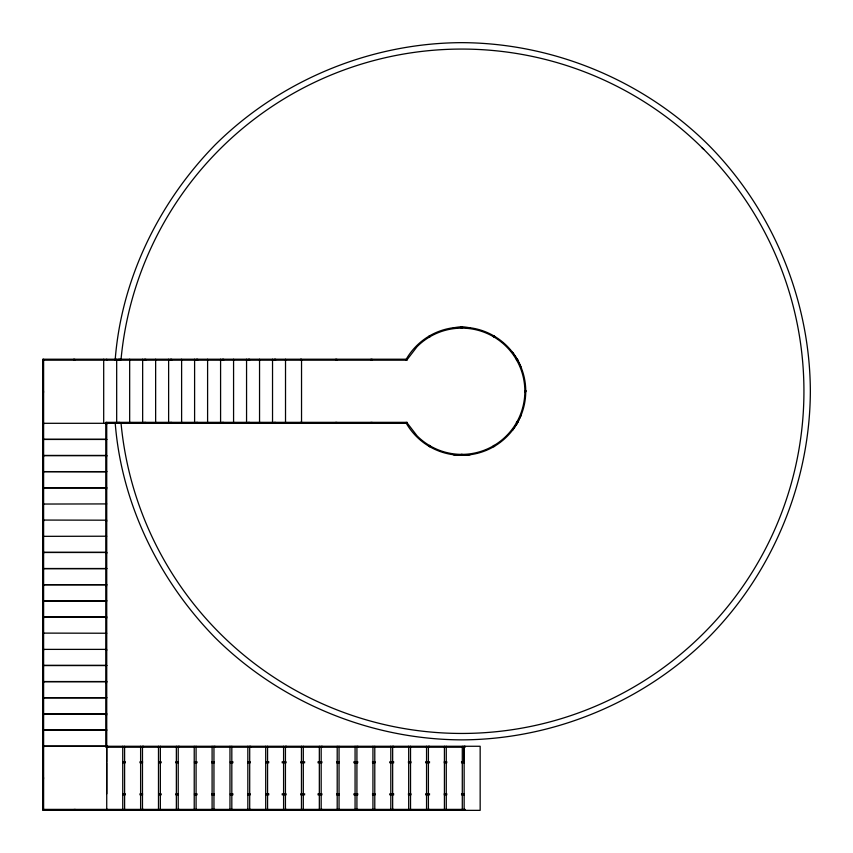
<?xml version="1.0" encoding="UTF-8"?>
<svg xmlns="http://www.w3.org/2000/svg" width="853" height="853" viewBox="0 0 853 853"><rect width="100%" height="100%" fill="white"/><g stroke="black" fill="none" stroke-linecap="round" stroke-linejoin="round"><path stroke-width="1.28" d="M106.732 793.844L106.732 762.774M106.732 761.804L106.732 746.268M115.166 360.062C121.297 279.315 158.797 202.396 215.233 144.754C280.168 80.299 370.245 42.991 461.74 42.65C553.224 42.991 643.311 80.299 708.246 144.754C772.701 209.689 810.009 299.776 810.35 391.26C810.009 482.755 772.701 572.832 708.246 637.767C643.311 702.222 553.224 739.53 461.74 739.871C370.245 739.53 280.168 702.222 215.233 637.767C158.797 580.125 121.297 503.206 115.166 422.47M517.59 422.576L516.705 423.909L520.938 415.784M512.578 430.275L517.675 422.64M407.201 359.539L417.106 346.627A63.122 63.122 0 0 1 506.373 346.627A63.122 63.122 0 0 1 506.373 435.894A63.122 63.122 0 0 1 417.106 435.894L407.201 422.992M516.747 358.591L517.59 359.945M517.654 360.083L516.801 360.51L516.374 359.646L517.238 359.22L520.938 366.737M453.369 327.733L461.74 327.179L470.099 327.733M470.099 454.798L461.74 455.342L453.369 454.798M460.94 327.232L462.539 327.232M42.65 360.179L407.201 360.179L407.201 359.22L42.65 359.22L42.65 810.35L480.164 810.35L480.164 746.268L42.65 746.268M42.65 391.26L43.61 391.26M42.65 392.22L43.61 392.22M105.772 423.141L406.316 423.301M42.65 423.301L407.201 423.301L407.201 422.342L105.772 422.342L105.772 747.228L465.098 747.228L465.098 746.268M42.65 424.261L43.61 424.261M105.772 424.261L106.732 424.261M42.65 439.327L106.732 439.327M42.65 439.455L106.732 439.455M460.94 455.342L462.539 455.342M42.65 455.47L106.732 455.47M42.65 455.598L106.732 455.598M42.65 456.558L43.61 456.558M105.772 456.558L106.732 456.558M42.65 487.767L106.732 487.767M42.65 487.895L106.732 487.895M42.65 488.854L43.61 488.854M105.772 488.854L106.732 488.854M42.65 504.048L106.732 503.92M42.65 520.063L106.732 520.191M42.65 521.151L43.61 521.151M105.772 521.151L106.732 521.151M42.65 536.345L106.732 536.217M42.65 552.36L106.732 552.36M42.65 552.488L106.732 552.488M42.65 553.448L43.61 553.448M105.772 553.448L106.732 553.448M42.65 568.514L106.732 568.514M42.65 568.642L106.732 568.642M42.65 584.657L106.732 584.657M42.65 584.785L106.732 584.785M42.65 585.744L43.61 585.744M105.772 585.744L106.732 585.744M42.65 600.811L106.732 600.811M42.65 600.938L106.732 600.938M42.65 616.954L106.732 616.954M42.65 617.082L106.732 617.082M42.65 618.041L43.61 618.041M105.772 618.041L106.732 618.041M42.65 633.107L106.732 633.235M42.65 649.378L106.732 649.378M42.65 650.338L43.61 650.338M105.772 650.338L106.732 650.338M42.65 665.404L106.732 665.404M42.65 665.532L106.732 665.532M42.65 681.547L106.732 681.547M42.65 681.675L106.732 681.675M42.65 682.635L43.61 682.635M105.772 682.635L106.732 682.635M42.65 697.701L106.732 697.701M42.65 697.829L106.732 697.829M42.65 713.844L106.732 713.844M42.65 713.972L106.732 713.972M42.65 714.931L43.61 714.931M105.772 714.931L106.732 714.931M42.65 729.997L106.732 729.997M42.65 730.125L106.732 730.125M42.65 746.14L106.732 746.14M42.65 747.228L43.61 747.228M122.672 761.804L125.327 761.804M139.945 761.804L142.6 761.804M158.551 761.804L161.206 761.804M175.825 761.804L178.48 761.804M194.42 761.804L197.075 761.804M211.693 761.804L214.348 761.804M230.299 761.804L232.954 761.804M247.573 761.804L250.228 761.804M266.168 761.804L268.823 761.804M282.119 761.804L286.096 761.804M300.714 761.804L304.702 761.804M317.988 761.804L321.976 761.804M336.594 761.804L339.249 761.804M353.856 761.804L357.844 761.804M372.462 761.804L375.117 761.804M389.736 761.804L393.723 761.804M408.342 761.804L410.997 761.804M425.604 761.804L429.592 761.804M444.21 761.804L446.865 761.804M461.484 761.804L464.139 761.804M122.672 762.774L125.327 762.774M139.945 762.774L142.6 762.774M158.551 762.774L161.206 762.774M175.825 762.774L178.48 762.774M194.42 762.774L197.075 762.774M211.693 762.774L214.348 762.774M230.299 762.774L232.954 762.774M247.573 762.774L250.228 762.774M266.168 762.774L268.823 762.774M282.119 762.774L286.096 762.774M300.714 762.774L304.702 762.774M317.988 762.774L321.976 762.774M336.594 762.774L339.249 762.774M353.856 762.774L357.844 762.774M372.462 762.774L375.117 762.774M389.736 762.774L393.723 762.774M408.342 762.774L410.997 762.774M425.604 762.774L429.592 762.774M444.21 762.774L446.865 762.774M461.484 762.774L464.139 762.774L464.139 746.268L464.139 810.35M42.65 777.829L43.61 777.829M42.65 778.789L43.61 778.789M122.672 793.844L125.327 793.844M139.945 793.844L142.6 793.844M158.551 793.844L161.206 793.844M175.825 793.844L178.48 793.844M194.42 793.844L197.075 793.844M211.693 793.844L214.348 793.844M230.299 793.844L232.954 793.844M247.573 793.844L250.228 793.844M266.168 793.844L268.823 793.844M282.119 793.844L286.096 793.844M300.714 793.844L304.702 793.844M317.988 793.844L321.976 793.844M336.594 793.844L339.249 793.844M353.856 793.844L357.844 793.844M372.462 793.844L375.117 793.844M389.736 793.844L393.723 793.844M408.342 793.844L410.997 793.844M425.604 793.844L429.592 793.844M444.21 793.844L446.865 793.844M461.484 793.844L464.139 793.844M122.672 794.815L125.327 794.815M139.945 794.815L142.6 794.815M158.551 794.815L161.206 794.815M175.825 794.815L178.48 794.815M194.42 794.815L197.075 794.815M211.693 794.815L214.348 794.815M230.299 794.815L232.954 794.815M247.573 794.815L250.228 794.815M266.168 794.815L268.823 794.815M282.119 794.815L286.096 794.815M300.714 794.815L304.702 794.815M317.988 794.815L321.976 794.815M336.594 794.815L339.249 794.815M353.856 794.815L357.844 794.815M372.462 794.815L375.117 794.815M389.736 794.815L393.723 794.815M408.342 794.815L410.997 794.815M425.604 794.815L429.592 794.815M444.21 794.815L446.865 794.815M461.484 794.815L464.139 794.815M42.65 809.39L465.098 809.39L465.098 810.35M517.654 422.438L516.801 422.011L516.374 422.875L517.238 423.301M702.062 147.793L703.704 149.296M512.578 352.257L517.675 359.891M462.273 327.179L462.273 328.138L461.313 328.138L461.313 327.179M462.219 455.342L462.219 454.382L461.26 454.382L461.26 455.342M462.294 746.268L462.294 810.35M446.268 746.268L446.268 810.35M444.424 746.268L444.424 810.35M429.358 746.268L429.358 747.228M429.358 809.39L429.358 810.35M428.398 746.268L428.398 810.35M426.553 746.268L426.553 810.35M410.528 746.268L410.528 810.35M408.683 746.268L408.683 810.35M406.241 360.179L406.241 359.22A64.007 64.007 0 0 1 502.875 342.224A64.007 64.007 0 0 1 502.875 440.297A64.007 64.007 0 0 1 406.295 423.269L406.241 422.342M393.617 746.268L393.617 747.228M393.617 809.39L393.617 810.35M392.657 746.268L392.657 810.35M390.813 746.268L390.813 810.35M374.787 746.268L374.787 810.35M372.942 746.268L372.942 810.35M371.983 359.22L371.983 360.179M371.983 422.342L371.983 423.301M371.023 359.22L371.023 360.179M371.023 422.342L371.023 423.301M357.876 746.268L357.876 747.228M357.876 809.39L357.876 810.35M356.917 746.268L356.917 810.35M355.072 746.268L355.072 810.35M339.046 746.268L339.046 810.35M337.202 746.268L337.202 810.35M336.754 359.22L336.754 360.179M336.754 422.342L336.754 423.301M335.794 359.22L335.794 360.179M335.794 422.342L335.794 423.301M322.135 746.268L322.135 747.228M322.135 809.39L322.135 810.35M321.176 746.268L321.176 810.35M319.331 746.268L319.331 810.35M303.305 746.268L303.305 810.35M301.536 359.22L301.536 423.301M301.461 746.268L301.461 810.35M300.576 359.22L300.576 360.179M300.576 422.342L300.576 423.301M286.395 746.268L286.395 747.228M286.395 809.39L286.395 810.35M285.52 359.22L285.52 423.301M285.435 746.268L285.435 810.35M283.591 746.268L283.591 810.35M275.562 359.22L275.562 360.179M275.562 422.342L275.562 423.301M274.602 359.22L274.602 360.179M274.602 422.342L274.602 423.301M272.533 359.22L272.533 423.301M267.565 746.268L267.565 810.35M265.709 746.268L265.709 810.35M259.547 359.22L259.547 423.301M250.654 746.268L250.654 747.228M250.654 809.39L250.654 810.35M249.694 746.268L249.694 810.35M249.588 359.22L249.588 360.179M249.588 422.342L249.588 423.301M248.628 359.22L248.628 360.179M248.628 422.342L248.628 423.301M247.839 746.268L247.839 810.35M246.56 359.22L246.56 423.301M233.573 359.22L233.573 423.301M231.824 746.268L231.824 810.35M229.969 746.268L229.969 810.35M223.614 359.22L223.614 360.179M223.614 422.342L223.614 423.301M222.654 359.22L222.654 360.179M222.654 422.342L222.654 423.301M220.586 359.22L220.586 423.301M214.913 746.268L214.913 747.228M214.913 809.39L214.913 810.35M213.954 746.268L213.954 810.35M212.098 746.268L212.098 810.35M207.599 359.22L207.599 423.301M197.64 359.22L197.64 360.179M197.64 422.342L197.64 423.301M196.68 359.22L196.68 360.179M196.68 422.342L196.68 423.301M196.083 746.268L196.083 810.35M194.601 359.22L194.601 423.301M194.228 746.268L194.228 810.35M181.614 359.22L181.614 423.301M179.173 746.268L179.173 747.228M179.173 809.39L179.173 810.35M178.213 746.268L178.213 810.35M176.358 746.268L176.358 810.35M171.666 359.22L171.666 360.179M171.666 422.342L171.666 423.301M170.707 359.22L170.707 360.179M170.707 422.342L170.707 423.301M168.627 359.22L168.627 423.301M160.343 746.268L160.343 810.35M158.487 746.268L158.487 810.35M155.641 359.22L155.641 423.301M145.692 359.22L145.692 360.179M145.692 422.342L145.692 423.301M144.733 359.22L144.733 360.179M144.733 422.342L144.733 423.301M143.432 746.268L143.432 747.228M143.432 809.39L143.432 810.35M142.654 359.22L142.654 423.301M142.472 746.268L142.472 810.35M140.617 746.268L140.617 810.35M129.667 359.22L129.667 423.301M124.602 746.268L124.602 810.35M122.747 746.268L122.747 810.35M119.719 359.22L119.719 360.179M119.719 422.342L119.719 423.301M118.759 359.22L118.759 360.179M118.759 422.342L118.759 423.301M116.68 359.22L116.68 423.301M107.691 746.268L107.691 747.228M107.691 809.39L107.691 810.35M106.732 359.22L106.732 360.179M106.732 422.342L106.732 810.35M103.693 359.22L103.693 423.301M75.171 809.39L75.171 810.35M74.691 359.22L74.691 360.179M74.211 809.39L74.211 810.35M73.731 359.22L73.731 360.179M43.61 359.22L43.61 810.35M121.009 359.678A342.192 342.192 0 0 1 641.882 100.323A342.192 342.192 0 0 1 641.882 682.197A342.192 342.192 0 0 1 121.009 422.843M493.876 335.826L493.343 336.615L494.143 337.159L494.676 336.359L493.876 335.826M429.432 445.426L428.899 446.226L429.699 446.759L430.232 445.959L429.432 445.426M429.699 335.762L428.899 336.306L429.432 337.106L430.232 336.562L429.699 335.762M494.047 445.426L493.247 445.959L493.78 446.759L494.58 446.226L494.047 445.426M525.821 390.781L524.862 390.781L524.862 391.74L525.821 391.74L525.821 390.781M106.732 471.624L42.65 471.624L106.732 471.752"/></g></svg>
